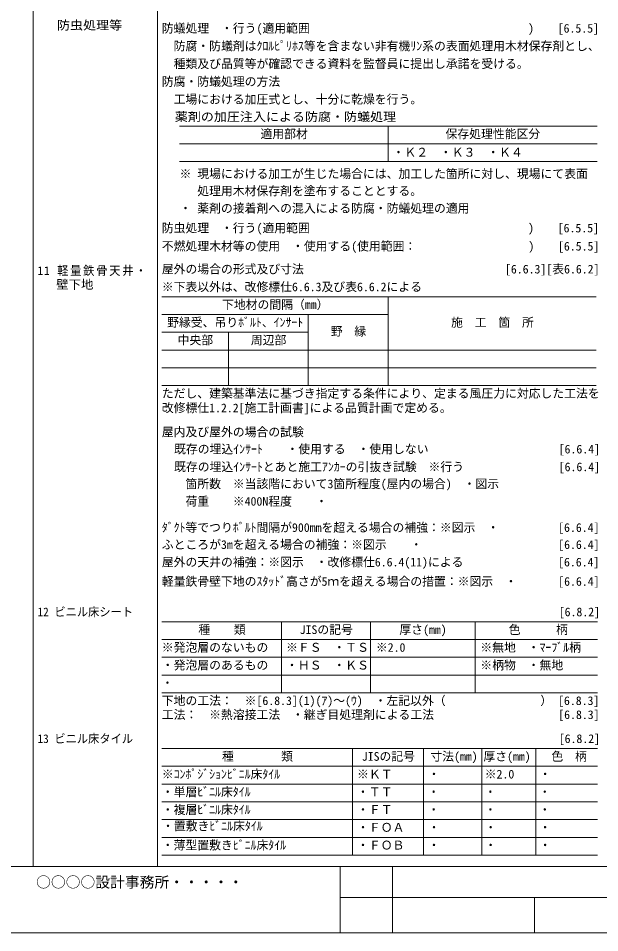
# Model space of a CAD drawing. Units: millimetres on the paper. Extents: x -396 to 397, y -283 to 596.
# Drawn here: x 1.4 to 198, y -283.5 to 25.6 of the extents above; entities that cross this region are included whole.
import ezdxf
from ezdxf.enums import TextEntityAlignment as Align

# ---------------------------------------------------------------- set-up
doc = ezdxf.new("R2010")
doc.units = ezdxf.units.MM
for name, color, linetype, lineweight in [('0-0', 4, 'Continuous', 9), ('0-1_文字', 7, 'Continuous', 9), ('E-0', 5, 'Continuous', 9)]:
    doc.layers.add(name, color=color, linetype=linetype, lineweight=lineweight)
doc.layers.add('E-1', color=7, linetype='Continuous')
doc.styles.add('ＭＳ ゴシック', font='')
doc.styles.get('ＭＳ ゴシック').set_extended_font_data('MS Gothic')

msp = doc.modelspace()

# ---------------------------------------------------------------- linework, layer by layer
at = {"layer": '0-0'}
for p, q in [((6.456, 286.452), (6.456, -261.048)), ((48.456, 286.452), (48.456, -261.048)), ((55.956, -10.845), (197.068, -10.845)), ((126.456, -10.845), (126.456, -22.845)), ((55.956, -16.845), (197.068, -16.845)), ((55.956, -22.845), (197.068, -22.845)), ((49.956, -68.548), (196.78, -68.548)), ((126.456, -68.548), (126.456, -98.548)), ((49.956, -74.548), (126.456, -74.548)), ((99.456, -74.548), (99.456, -98.548)), ((49.956, -80.548), (99.456, -80.548)), ((72.456, -80.548), (72.456, -98.548)), ((49.956, -86.548), (196.78, -86.548)), ((49.956, -92.548), (196.78, -92.548)), ((49.956, -98.548), (196.78, -98.548)), ((49.956, -178.397), (197.26, -178.397)), ((90.456, -202.397), (90.456, -178.397)), ((120.456, -202.397), (120.456, -178.397)), ((155.924, -202.397), (155.924, -178.397)), ((49.956, -184.397), (197.26, -184.397)), ((49.956, -190.397), (197.26, -190.397)), ((49.956, -196.397), (197.26, -196.397)), ((49.956, -202.397), (197.26, -202.397)), ((49.956, -221.234), (197.26, -221.234)), ((114.456, -257.234), (114.456, -221.234)), ((138.456, -257.234), (138.456, -221.234)), ((158.126, -257.234), (158.126, -221.234)), ((176.392, -257.234), (176.392, -221.234)), ((49.956, -227.234), (197.26, -227.234)), ((49.956, -233.234), (197.26, -233.234)), ((49.956, -239.234), (197.26, -239.234)), ((49.956, -245.234), (197.26, -245.234)), ((49.956, -251.234), (197.26, -251.234)), ((49.956, -257.234), (197.26, -257.234))]:
    msp.add_line(p, q, dxfattribs=at)
at = {"layer": 'E-0', "color": 7}
for p, q in [((-395.544, -261.048), (396.456, -261.048)), ((-395.544, -261.048), (396.456, -261.048)), ((-395.544, -261.048), (396.456, -261.048)), ((110.206, -261.048), (110.206, -283.464)), ((127.956, -261.048), (127.956, -283.464)), ((110.206, -271.548), (396.456, -271.548)), ((175.956, -271.548), (175.956, -283.464)), ((396.456, -283.464), (-395.544, -283.464)), ((396.456, -283.464), (-395.544, -283.464)), ((396.456, -283.464), (-395.544, -283.464))]:
    msp.add_line(p, q, dxfattribs=at)

# ---------------------------------------------------------------- texts
at = {"layer": '0-1_文字', "style": 'ＭＳ ゴシック'}
for s, width, p in [('\u3000 防虫処理等', 1.1, (7.956, 20.874)), ('\u3000薬剤の加圧注入による防腐・防蟻処理', 1.1, (49.956, -10.083)), ('\u3000 壁下地', 1.05, (7.956, -66.755)), ('12 ビニル床シート', 0.95, (7.956, -177.397)), ('・', 0.95, (49.956, -201.397)), ('13 ビニル床タイル', 0.95, (7.956, -220.234)), ('・', 0.95, (139.956, -238.234)), ('・', 0.95, (159.113, -238.234)), ('・', 0.95, (177.519, -238.234)), ('・', 0.95, (139.956, -244.234)), ('・', 0.95, (159.113, -244.234)), ('・', 0.95, (177.519, -244.234))]:
    msp.add_text(s, height=2.933, dxfattribs=dict(at, width=width)).set_placement(p, align=Align.BOTTOM_LEFT)
for s, p in [('防蟻処理\u3000・行う(適用範囲                                     )\u3000\u3000[6.5.5]', (49.956, 19.843)), ('\u3000防腐・防蟻剤はｸﾛﾙﾋﾟﾘﾎｽ等を含まない非有機ﾘﾝ系の表面処理用木材保存剤とし、', (49.956, 13.843)), ('\u3000種類及び品質等が確認できる資料を監督員に提出し承諾を受ける。', (49.956, 7.843)), ('防腐・防蟻処理の方法', (49.956, 1.843)), ('\u3000工場における加圧式とし、十分に乾燥を行う。', (49.956, -4.157)), ('適用部材', (83.306, -15.845)), ('保存処理性能区分', (145.862, -15.845)), ('・Ｋ２\u3000・Ｋ３\u3000・Ｋ４', (127.956, -22.083)), ('\u3000 ※ 現場における加工が生じた場合には、加工した箇所に対し、現場にて表面', (49.956, -29.337)), ('\u3000    処理用木材保存剤を塗布することとする。', (49.956, -35.127)), ('\u3000 ・ 薬剤の接着剤への混入による防腐・防蟻処理の適用', (49.956, -40.993)), ('防虫処理\u3000・行う(適用範囲                                     )\u3000\u3000[6.5.5]', (49.956, -47.659)), ('不燃処理木材等の使用\u3000・使用する(使用範囲：\u3000                 )\u3000\u3000[6.5.5]', (49.956, -53.805)), ('屋外の場合の形式及び寸法\u3000\u3000\u3000\u3000\u3000\u3000\u3000\u3000\u3000\u3000\u3000\u3000 \u3000\u3000\u3000\u3000 [6.6.3][表6.6.2]', (49.956, -61.548)), ('※下表以外は、改修標仕6.6.3及び表6.6.2による', (49.956, -67.548)), ('下地材の間隔（㎜）', (70.306, -73.548)), ('野縁受、吊りﾎﾞﾙﾄ、ｲﾝｻｰﾄ', (51.756, -79.548)), ('施\u3000工\u3000箇\u3000所', (147.718, -79.548)), ('野\u3000縁', (107.056, -82.548)), ('中央部', (55.306, -85.548)), ('周辺部', (80.056, -85.548)), ('ただし、建築基準法に基づき指定する条件により、定まる風圧力に対応した工法を', (49.956, -103.548)), ('改修標仕1.2.2[施工計画書]による品質計画で定める。', (49.956, -108.446)), ('屋内及び屋外の場合の試験', (49.956, -116.593)), ('既存の埋込ｲﾝｻｰﾄ\u3000\u3000・使用する\u3000・使用しない\u3000\u3000\u3000\u3000\u3000\u3000\u3000\u3000\u3000    [6.6.4]', (54.102, -122.372)), ('既存の埋込ｲﾝｻｰﾄとあと施工ｱﾝｶｰの引抜き試験\u3000※行う\u3000\u3000\u3000\u3000\u3000\u3000\u3000\u3000[6.6.4]', (54.102, -128.372)), ('\u3000\u3000箇所数\u3000※当該階において3箇所程度(屋内の場合)\u3000・図示', (49.956, -134.12)), ('\u3000\u3000荷重\u3000\u3000※400N程度\u3000\u3000・\u3000', (49.956, -140.027)), ('ﾀﾞｸﾄ等でつりﾎﾞﾙﾄ間隔が900mmを超える場合の補強：※図示\u3000・\u3000\u3000  \u3000  [6.6.4]', (49.956, -148.88)), ('ふところが3mを超える場合の補強：※図示\u3000\u3000・\u3000\u3000\u3000\u3000\u3000  \u3000\u3000\u3000\u3000\u3000 [6.6.4]', (49.956, -154.644)), ('屋外の天井の補強：※図示\u3000・改修標仕6.6.4(11)による\u3000\u3000\u3000\u3000    \u3000\u3000[6.6.4]', (49.956, -160.554)), ('軽量鉄骨壁下地のｽﾀｯﾄﾞ高さが5ｍを超える場合の措置：※図示\u3000・\u3000\u3000   [6.6.4]', (49.956, -167.09)), ('\u3000\u3000\u3000\u3000\u3000\u3000\u3000\u3000\u3000\u3000\u3000\u3000\u3000\u3000\u3000\u3000\u3000\u3000\u3000\u3000\u3000 \u3000\u3000\u3000\u3000\u3000\u3000\u3000\u3000\u3000\u3000\u3000\u3000[6.8.2]', (50.114, -177.397)), ('種\u3000\u3000類', (62.306, -183.397)), ('色\u3000\u3000\u3000柄', (167.229, -183.397)), ('JISの記号', (96.556, -183.397)), ('厚さ(mm)', (130.269, -183.397)), ('※発泡層のないもの', (49.956, -189.397)), ('※無地\u3000・ﾏｰﾌﾞﾙ柄', (157.629, -189.397)), ('※ＦＳ  ・ＴＳ ', (91.956, -189.397)), ('※2.0', (122.317, -189.397)), ('・発泡層のあるもの', (49.956, -195.397)), ('・ＨＳ  ・ＫＳ ', (91.956, -195.411)), ('※柄物\u3000・無地', (157.629, -195.397)), ('下地の工法：\u3000※[6.8.3](1)(ｱ)～(ｳ)\u3000・左記以外（\u3000\u3000\u3000\u3000\u3000\u3000\u3000\u3000） [6.8.3]', (49.956, -207.397)), ('工法：\u3000※熱溶接工法\u3000・継ぎ目処理剤による工法\u3000 \u3000\u3000\u3000\u3000\u3000\u3000\u3000\u3000  [6.8.3]', (49.956, -212.128)), ('\u3000\u3000\u3000\u3000\u3000\u3000\u3000\u3000\u3000\u3000\u3000\u3000\u3000\u3000\u3000\u3000\u3000\u3000\u3000\u3000\u3000\u3000\u3000\u3000\u3000\u3000\u3000\u3000\u3000\u3000\u3000\u3000\u3000 [6.8.2]', (50.114, -220.234)), ('種\u3000\u3000\u3000\u3000類', (70.306, -226.234)), ('JISの記号', (117.556, -226.234)), ('寸法(mm)', (140.744, -226.234)), ('厚さ(mm)', (158.663, -226.234)), ('色\u3000柄', (181.641, -226.234)), ('※ｺﾝﾎﾟｼﾞｼｮﾝﾋﾞﾆﾙ床ﾀｲﾙ', (49.956, -232.234)), ('※ＫＴ', (115.956, -232.234)), ('※2.0', (159.113, -232.234)), ('・\u3000', (139.956, -232.234)), ('・\u3000', (177.519, -232.234)), ('・単層ﾋﾞﾆﾙ床ﾀｲﾙ', (49.956, -238.234)), ('・ＴＴ', (115.956, -238.234)), ('・複層ﾋﾞﾆﾙ床ﾀｲﾙ', (49.956, -244.234)), ('・ＦＴ', (115.956, -244.234)), ('・置敷きﾋﾞﾆﾙ床ﾀｲﾙ', (50.04, -249.781)), ('・ＦＯＡ', (115.956, -250.234)), ('・\u3000', (139.956, -250.234)), ('・\u3000', (159.113, -250.234)), ('・\u3000', (177.519, -250.234)), ('・薄型置敷きﾋﾞﾆﾙ床ﾀｲﾙ', (49.956, -256.234)), ('・ＦＯＢ', (115.956, -256.234)), ('・\u3000', (139.956, -256.234)), ('・\u3000', (159.113, -256.234)), ('・\u3000', (177.519, -256.234))]:
    msp.add_text(s, height=2.933, dxfattribs=at).set_placement(p, align=Align.BOTTOM_LEFT)
at = {"layer": '0-1_文字', "insert": (7.956, -61.548), "char_height": 2.933, "attachment_point": 7, "style": 'ＭＳ ゴシック'}
msp.add_mtext('\\T1.16;\\W0.95;11\\~軽量鉄骨天井・\u3000', dxfattribs=at)
at = {"layer": 'E-1', "style": 'ＭＳ ゴシック'}
msp.add_text('○○○○設計事務所・・・・・', height=3.666, dxfattribs=at).set_placement((7.466, -269.3), align=Align.BOTTOM_LEFT)

doc.saveas('drawing.dxf')
